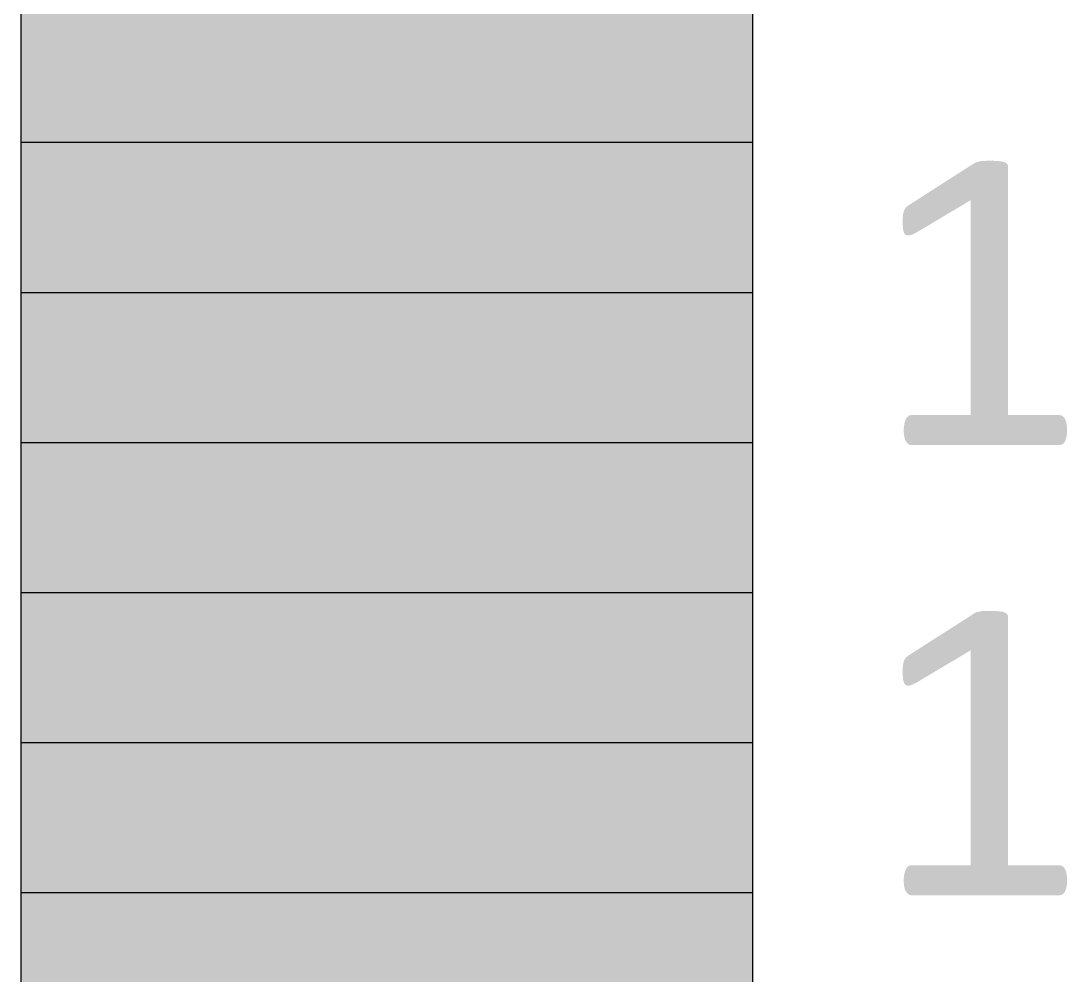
# Model space of a CAD drawing. Header units: inches. Extents: x 79.49066 to 79.49309, y 16.68944 to 16.6915.
# Drawn here: x 79.4928573 to 79.4929736, y 16.6900364 to 16.6901426 of the extents above; entities that cross this region are included whole.
import ezdxf

# ---------------------------------------------------------------- set-up
doc = ezdxf.new("R2010")
doc.units = ezdxf.units.IN
doc.header["$MEASUREMENT"] = 0
doc.layers.add('GSLAYER', color=7, linetype='CONTINUOUS')

msp = doc.modelspace()

# ---------------------------------------------------------------- hatches: boundary and pattern name
at = {"layer": 'GSLAYER', "true_color": 0x0038c7}
msp.add_hatch(color=162, dxfattribs=at).paths.add_polyline_path([(79.49293868, 16.69012913), (79.49293868, 16.69014583), (79.49285726, 16.69014583), (79.49285726, 16.69012913)])
at = {"layer": 'GSLAYER', "true_color": 0x0028d7}
msp.add_hatch(color=162, dxfattribs=at).paths.add_polyline_path([(79.49293868, 16.69011243), (79.49293868, 16.69012913), (79.49285726, 16.69012913), (79.49285726, 16.69011243)])
at = {"layer": 'GSLAYER', "true_color": 0x000000}
for points in [[(79.49296707, 16.69012268), (79.49296707, 16.6901264), (79.49296706, 16.69012654), (79.492967, 16.69012668), (79.4929669, 16.69012678), (79.49296689, 16.6901268), (79.49296679, 16.69012685), (79.49296671, 16.69012689), (79.49296667, 16.69012691), (79.49296645, 16.69012697), (79.49296625, 16.690127), (79.4929661, 16.69012703), (79.49296592, 16.69012704), (79.49296567, 16.69012706), (79.49296567, 16.69012706), (79.49296513, 16.69012708), (79.4929644, 16.69012706), (79.4929644, 16.69012706), (79.49296413, 16.69012704), (79.49296404, 16.69012703), (79.49296389, 16.690127), (79.49296377, 16.69012697), (79.49296353, 16.69012691), (79.4929635, 16.69012689), (79.49296339, 16.69012685), (79.4929633, 16.6901268), (79.49296329, 16.69012678), (79.49296311, 16.69012668), (79.4929629, 16.69012654), (79.49296268, 16.6901264), (79.49295688, 16.69012268)], [(79.49295608, 16.69011877), (79.49295609, 16.69011877), (79.49295623, 16.69011881), (79.49295641, 16.69011886), (79.49295643, 16.69011888), (79.49295663, 16.69011897), (79.49295682, 16.69011906), (79.49295687, 16.69011909), (79.49295739, 16.6901194), (79.49295809, 16.69011981), (79.49295894, 16.69012032), (79.49295958, 16.6901207), (79.49296012, 16.69012103), (79.49296057, 16.69012129), (79.49296094, 16.69012151), (79.49296125, 16.69012169), (79.49296151, 16.69012185), (79.49296176, 16.690122), (79.492962, 16.69012214), (79.4929629, 16.69012268), (79.49295688, 16.69012268), (79.49295605, 16.69012214), (79.49295585, 16.690122), (79.49295569, 16.69012185), (79.49295557, 16.69012169), (79.49295549, 16.69012151), (79.49295542, 16.69012129), (79.49295538, 16.69012103), (79.49295535, 16.6901207), (79.49295534, 16.69012032), (79.49295536, 16.69011981), (79.4929554, 16.6901194), (79.49295549, 16.69011909), (79.4929555, 16.69011906), (79.49295555, 16.69011897), (79.49295563, 16.69011888), (79.49295565, 16.69011886), (79.49295572, 16.69011881), (79.49295583, 16.69011877), (79.49295585, 16.69011877), (79.49295595, 16.69011876)], [(79.49296707, 16.69009877), (79.49296707, 16.69012268), (79.4929629, 16.69012268), (79.4929629, 16.69009877)], [(79.49297276, 16.69009542), (79.49297293, 16.69009544), (79.49297309, 16.69009551), (79.49297324, 16.69009562), (79.49297337, 16.69009578), (79.49297348, 16.69009601), (79.49297356, 16.6900963), (79.49297362, 16.69009665), (79.49297363, 16.69009707), (79.49297362, 16.69009748), (79.49297357, 16.69009783), (79.4929735, 16.69009811), (79.4929734, 16.69009835), (79.49297328, 16.69009853), (79.49297312, 16.69009866), (79.49297295, 16.69009875), (79.49297276, 16.69009877), (79.49295634, 16.69009877), (79.49295615, 16.69009875), (79.49295598, 16.69009866), (79.49295584, 16.69009853), (79.49295572, 16.69009835), (79.49295562, 16.69009811), (79.49295554, 16.69009783), (79.49295548, 16.69009748), (79.49295546, 16.69009707), (79.49295548, 16.69009665), (79.49295554, 16.6900963), (79.49295562, 16.69009601), (79.49295574, 16.69009578), (79.49295588, 16.69009562), (79.49295602, 16.69009551), (79.49295617, 16.69009544), (79.49295634, 16.69009542)], [(79.49296707, 16.69007258), (79.49296707, 16.69007629), (79.49296706, 16.69007644), (79.492967, 16.69007657), (79.4929669, 16.69007668), (79.49296689, 16.69007669), (79.49296679, 16.69007675), (79.49296671, 16.69007679), (79.49296667, 16.6900768), (79.49296645, 16.69007687), (79.49296625, 16.6900769), (79.4929661, 16.69007692), (79.49296592, 16.69007694), (79.49296567, 16.69007696), (79.49296567, 16.69007696), (79.49296513, 16.69007697), (79.4929644, 16.69007696), (79.4929644, 16.69007696), (79.49296413, 16.69007694), (79.49296404, 16.69007692), (79.49296389, 16.6900769), (79.49296377, 16.69007687), (79.49296353, 16.6900768), (79.4929635, 16.69007679), (79.49296339, 16.69007675), (79.4929633, 16.69007669), (79.49296329, 16.69007668), (79.49296311, 16.69007657), (79.4929629, 16.69007644), (79.49296268, 16.69007629), (79.49295688, 16.69007258)], [(79.49295608, 16.69006866), (79.49295609, 16.69006867), (79.49295623, 16.69006871), (79.49295641, 16.69006876), (79.49295643, 16.69006877), (79.49295663, 16.69006887), (79.49295682, 16.69006896), (79.49295687, 16.69006898), (79.49295739, 16.6900693), (79.49295809, 16.69006971), (79.49295894, 16.69007022), (79.49295958, 16.6900706), (79.49296012, 16.69007092), (79.49296057, 16.69007119), (79.49296094, 16.69007141), (79.49296125, 16.69007159), (79.49296151, 16.69007175), (79.49296176, 16.6900719), (79.492962, 16.69007204), (79.4929629, 16.69007258), (79.49295688, 16.69007258), (79.49295605, 16.69007204), (79.49295585, 16.6900719), (79.49295569, 16.69007175), (79.49295557, 16.69007159), (79.49295549, 16.69007141), (79.49295542, 16.69007119), (79.49295538, 16.69007092), (79.49295535, 16.6900706), (79.49295534, 16.69007022), (79.49295536, 16.69006971), (79.4929554, 16.6900693), (79.49295549, 16.69006898), (79.4929555, 16.69006896), (79.49295555, 16.69006887), (79.49295563, 16.69006877), (79.49295565, 16.69006876), (79.49295572, 16.69006871), (79.49295583, 16.69006867), (79.49295585, 16.69006866), (79.49295595, 16.69006865)], [(79.49296707, 16.69004867), (79.49296707, 16.69007258), (79.4929629, 16.69007258), (79.4929629, 16.69004867)], [(79.49297276, 16.69004532), (79.49297293, 16.69004534), (79.49297309, 16.6900454), (79.49297324, 16.69004552), (79.49297337, 16.69004568), (79.49297348, 16.69004591), (79.49297356, 16.69004619), (79.49297362, 16.69004654), (79.49297363, 16.69004697), (79.49297362, 16.69004738), (79.49297357, 16.69004772), (79.4929735, 16.69004801), (79.4929734, 16.69004825), (79.49297328, 16.69004843), (79.49297312, 16.69004856), (79.49297295, 16.69004864), (79.49297276, 16.69004867), (79.49295634, 16.69004867), (79.49295615, 16.69004864), (79.49295598, 16.69004856), (79.49295584, 16.69004843), (79.49295572, 16.69004825), (79.49295562, 16.69004801), (79.49295554, 16.69004772), (79.49295548, 16.69004738), (79.49295546, 16.69004697), (79.49295548, 16.69004654), (79.49295554, 16.69004619), (79.49295562, 16.69004591), (79.49295574, 16.69004568), (79.49295588, 16.69004552), (79.49295602, 16.6900454), (79.49295617, 16.69004534), (79.49295634, 16.69004532)]]:
    msp.add_hatch(color=18, dxfattribs=at).paths.add_polyline_path(points)
at = {"layer": 'GSLAYER', "true_color": 0x0018e7}
msp.add_hatch(color=5, dxfattribs=at).paths.add_polyline_path([(79.49293868, 16.69009573), (79.49293868, 16.69011243), (79.49285726, 16.69011243), (79.49285726, 16.69009573)])
at = {"layer": 'GSLAYER', "true_color": 0x0007f8}
msp.add_hatch(color=5, dxfattribs=at).paths.add_polyline_path([(79.49293868, 16.69007902), (79.49293868, 16.69009573), (79.49285726, 16.69009573), (79.49285726, 16.69007902)])
at = {"layer": 'GSLAYER', "true_color": 0x0504ff}
msp.add_hatch(color=5, dxfattribs=at).paths.add_polyline_path([(79.49293868, 16.69006232), (79.49293868, 16.69007902), (79.49285726, 16.69007902), (79.49285726, 16.69006232)])
at = {"layer": 'GSLAYER', "true_color": 0x0f0aff}
msp.add_hatch(color=5, dxfattribs=at).paths.add_polyline_path([(79.49293868, 16.69004562), (79.49293868, 16.69006232), (79.49285726, 16.69006232), (79.49285726, 16.69004562)])
at = {"layer": 'GSLAYER', "true_color": 0x1911ff}
msp.add_hatch(color=5, dxfattribs=at).paths.add_polyline_path([(79.49293868, 16.69002892), (79.49293868, 16.69004562), (79.49285726, 16.69004562), (79.49285726, 16.69002892)])

# ---------------------------------------------------------------- linework, layer by layer
at = {"layer": 'GSLAYER', "color": 18, "true_color": 0x000000, "flags": 128}
msp.add_lwpolyline([(79.49285726, 16.68981181), (79.49293868, 16.68981181), (79.49293868, 16.69111448), (79.49285726, 16.69111448)], close=True, dxfattribs=at)
at = {"layer": 'GSLAYER', "color": 253, "true_color": 0xb3b3b3, "flags": 128}
for points in [[(79.49285726, 16.69012913), (79.49293868, 16.69012913)], [(79.49285726, 16.69009573), (79.49293868, 16.69009573)], [(79.49285726, 16.69007902), (79.49293868, 16.69007902)], [(79.49285726, 16.69004562), (79.49293868, 16.69004562)]]:
    msp.add_lwpolyline(points, dxfattribs=at)
at = {"layer": 'GSLAYER', "color": 18, "true_color": 0x000000, "flags": 128}
for points in [[(79.49285726, 16.69011243), (79.49293868, 16.69011243)], [(79.49285726, 16.69006232), (79.49293868, 16.69006232)]]:
    msp.add_lwpolyline(points, dxfattribs=at)

doc.saveas('drawing.dxf')
